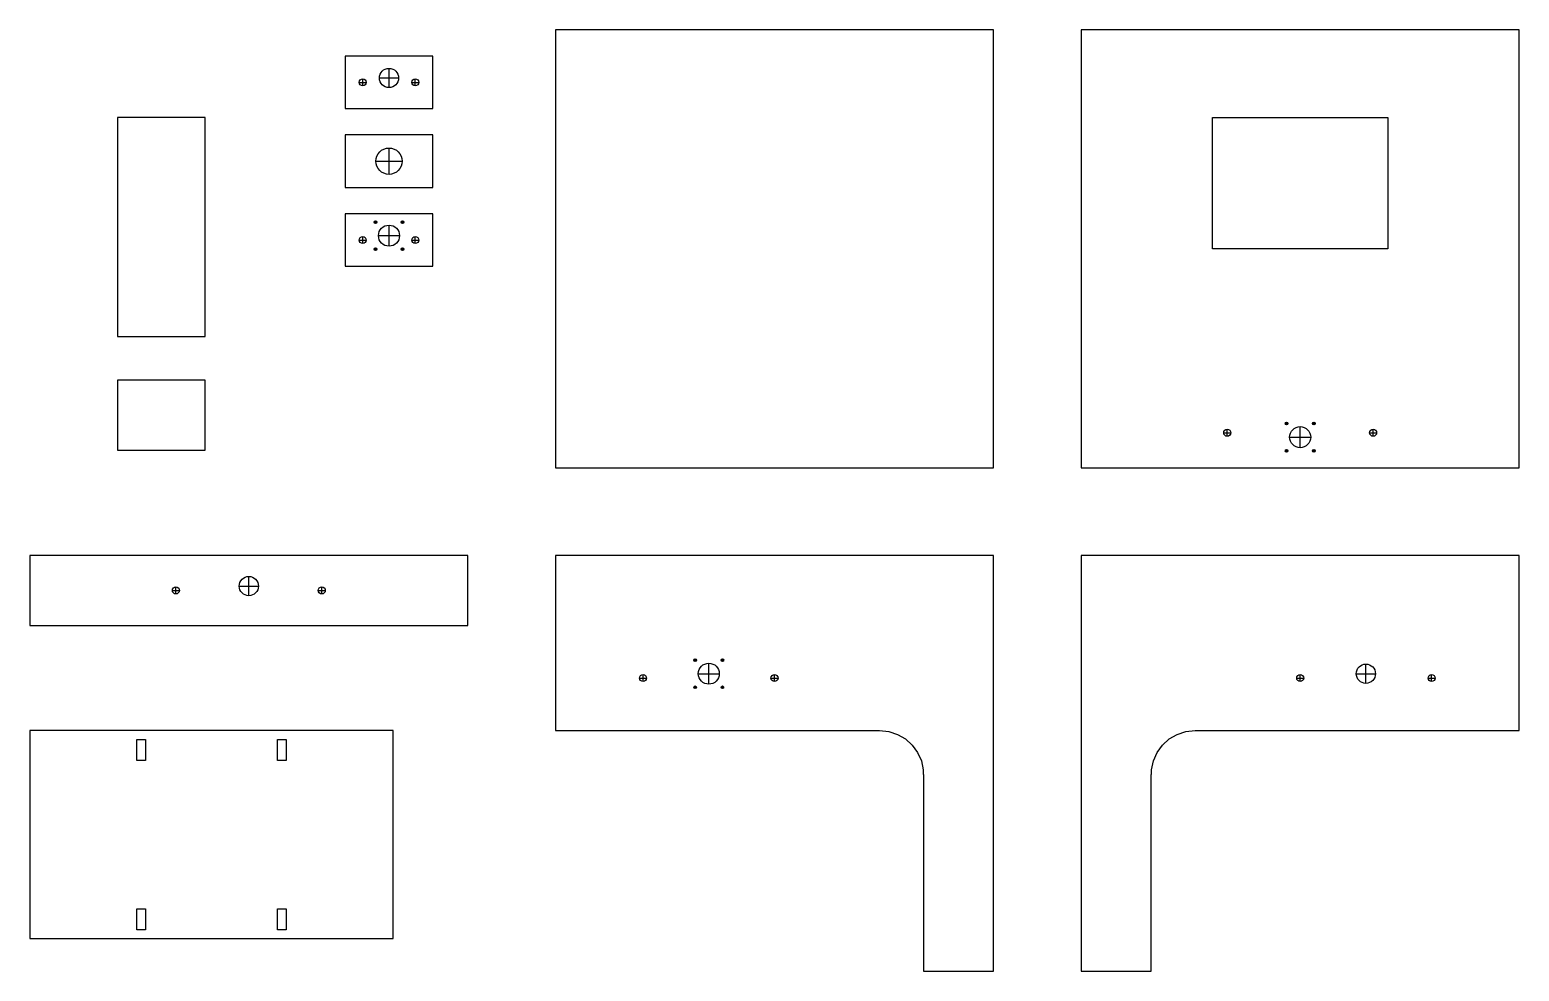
# Model space of a CAD drawing. Extents: x -300 to 1400, y -775 to 300.
import ezdxf

# ---------------------------------------------------------------- set-up
doc = ezdxf.new("R2010")
doc.units = 0
doc.layers.get('0').update_dxf_attribs({"lineweight": 25, "true_color": 0xffffff})
doc.layers.add('Circles', color=7, linetype='Continuous', lineweight=25, true_color=0x000000)

msp = doc.modelspace()

# ---------------------------------------------------------------- linework, layer by layer
for p, q in [((800, 300), (300, 300)), ((300, 300), (300, -200)), ((800, -200), (800, 300)), ((1400, 300), (900, 300)), ((900, 300), (900, -200)), ((1400, -200), (1400, 300)), ((160, 270), (60, 270)), ((60, 270), (60, 210)), ((160, 210), (160, 270)), ((60, 210), (160, 210)), ((-100, 200), (-200, 200)), ((-200, 200), (-200, -50)), ((-100, -50), (-100, 200)), ((1050, 50), (1050, 200)), ((1050, 200), (1250, 200)), ((1250, 200), (1250, 50)), ((160, 180), (60, 180)), ((60, 180), (60, 120)), ((160, 120), (160, 180)), ((60, 120), (160, 120)), ((160, 90), (60, 90)), ((60, 90), (60, 30)), ((160, 30), (160, 90)), ((1250, 50), (1050, 50)), ((60, 30), (160, 30)), ((-200, -50), (-100, -50)), ((-100, -100), (-200, -100)), ((-200, -100), (-200, -180)), ((-100, -180), (-100, -100)), ((-200, -180), (-100, -180)), ((300, -200), (800, -200)), ((900, -200), (1400, -200)), ((200, -300), (-300, -300)), ((-300, -300), (-300, -380)), ((200, -380), (200, -300)), ((800, -300), (300, -300)), ((300, -300), (300, -500)), ((800, -774.6), (800, -300)), ((1400, -300), (900, -300)), ((900, -300), (900, -774.6)), ((1400, -500), (1400, -300)), ((-300, -380), (200, -380)), ((114.6, -500), (-300, -500)), ((-300, -500), (-300, -737.3)), ((-178, -534), (-178, -510)), ((-178, -510), (-168, -510)), ((-168, -510), (-168, -534)), ((-17.4, -534), (-17.4, -510)), ((-17.4, -510), (-7.4, -510)), ((-7.4, -510), (-7.4, -534)), ((114.6, -737.3), (114.6, -500)), ((300, -500), (670, -500)), ((670, -500), (680.4, -501.1)), ((680.4, -501.1), (690.3, -504.3)), ((690.3, -504.3), (699.4, -509.5)), ((699.4, -509.5), (707.2, -516.5)), ((992.8, -516.5), (1000.6, -509.5)), ((1000.6, -509.5), (1009.7, -504.3)), ((1009.7, -504.3), (1019.6, -501.1)), ((1019.6, -501.1), (1030, -500)), ((1030, -500), (1400, -500)), ((707.2, -516.5), (713.3, -525)), ((713.3, -525), (717.6, -534.5)), ((982.4, -534.5), (986.7, -525)), ((986.7, -525), (992.8, -516.5)), ((-168, -534), (-178, -534)), ((-7.4, -534), (-17.4, -534)), ((717.6, -534.5), (719.7, -544.8)), ((980.3, -544.8), (982.4, -534.5)), ((719.7, -544.8), (719.7, -550)), ((719.7, -550), (720, -550)), ((720, -550), (720, -774.6)), ((980, -550), (980.3, -550)), ((980, -774.6), (980, -550)), ((980.3, -550), (980.3, -544.8)), ((-178, -727.3), (-178, -703.3)), ((-178, -703.3), (-168, -703.3)), ((-168, -703.3), (-168, -727.3)), ((-17.4, -727.3), (-17.4, -703.3)), ((-17.4, -703.3), (-7.4, -703.3)), ((-7.4, -703.3), (-7.4, -727.3)), ((-168, -727.3), (-178, -727.3)), ((-7.4, -727.3), (-17.4, -727.3)), ((-300, -737.3), (114.6, -737.3)), ((720, -774.6), (800, -774.6)), ((900, -774.6), (980, -774.6))]:
    msp.add_line(p, q)
at = {"layer": 'Circles'}
for p, q in [((110, 234), (110, 256)), ((76, 240), (84, 240)), ((80, 236), (80, 244)), ((99, 245), (121, 245)), ((136, 240), (144, 240)), ((140, 236), (140, 244)), ((110, 135), (110, 165)), ((95, 150), (125, 150)), ((93, 80.5), (96, 80.5)), ((94.5, 79), (94.5, 82)), ((110, 53), (110, 77)), ((124, 80.5), (127, 80.5)), ((125.5, 79), (125.5, 82)), ((76, 60), (84, 60)), ((80, 56), (80, 64)), ((98, 65), (122, 65)), ((136, 60), (144, 60)), ((140, 56), (140, 64)), ((93, 49.5), (96, 49.5)), ((94.5, 48), (94.5, 51)), ((124, 49.5), (127, 49.5)), ((125.5, 48), (125.5, 51)), ((1133, -149.5), (1136, -149.5)), ((1134.5, -151), (1134.5, -148)), ((1164, -149.5), (1167, -149.5)), ((1165.5, -151), (1165.5, -148)), ((1062.7, -160), (1070.7, -160)), ((1066.7, -164), (1066.7, -156)), ((1138, -165), (1162, -165)), ((1150, -177), (1150, -153)), ((1229.3, -160), (1237.3, -160)), ((1233.3, -164), (1233.3, -156)), ((1133, -180.5), (1136, -180.5)), ((1134.5, -182), (1134.5, -179)), ((1164, -180.5), (1167, -180.5)), ((1165.5, -182), (1165.5, -179)), ((-137.3, -340), (-129.3, -340)), ((-133.3, -344), (-133.3, -336)), ((-61, -335), (-39, -335)), ((-50, -346), (-50, -324)), ((29.3, -340), (37.3, -340)), ((33.3, -344), (33.3, -336)), ((458, -419.5), (461, -419.5)), ((459.5, -421), (459.5, -418)), ((475, -447), (475, -423)), ((489, -419.5), (492, -419.5)), ((490.5, -421), (490.5, -418)), ((1225, -446), (1225, -424)), ((396, -440), (404, -440)), ((400, -444), (400, -436)), ((463, -435), (487, -435)), ((546, -440), (554, -440)), ((550, -444), (550, -436)), ((1146, -440), (1154, -440)), ((1150, -444), (1150, -436)), ((1214, -435), (1236, -435)), ((1296, -440), (1304, -440)), ((1300, -444), (1300, -436)), ((458, -450.5), (461, -450.5)), ((459.5, -452), (459.5, -449)), ((489, -450.5), (492, -450.5)), ((490.5, -452), (490.5, -449))]:
    msp.add_line(p, q, dxfattribs=at)
for centre, radius in [((110, 245), 11), ((80, 240), 4), ((140, 240), 4), ((110, 150), 15), ((110, 150), 15), ((94.5, 80.5), 1.5), ((110, 65), 12), ((125.5, 80.5), 1.5), ((80, 60), 4), ((140, 60), 4), ((94.5, 49.5), 1.5), ((125.5, 49.5), 1.5), ((1134.5, -149.5), 1.5), ((1165.5, -149.5), 1.5), ((1066.7, -160), 4), ((1150, -165), 12), ((1233.3, -160), 4), ((1134.5, -180.5), 1.5), ((1165.5, -180.5), 1.5), ((-133.3, -340), 4), ((-50, -335), 11), ((33.3, -340), 4), ((459.5, -419.5), 1.5), ((475, -435), 12), ((490.5, -419.5), 1.5), ((1225, -435), 11), ((400, -440), 4), ((550, -440), 4), ((1150, -440), 4), ((1300, -440), 4), ((459.5, -450.5), 1.5), ((490.5, -450.5), 1.5)]:
    msp.add_circle(centre, radius, dxfattribs=at)

doc.saveas('drawing.dxf')
